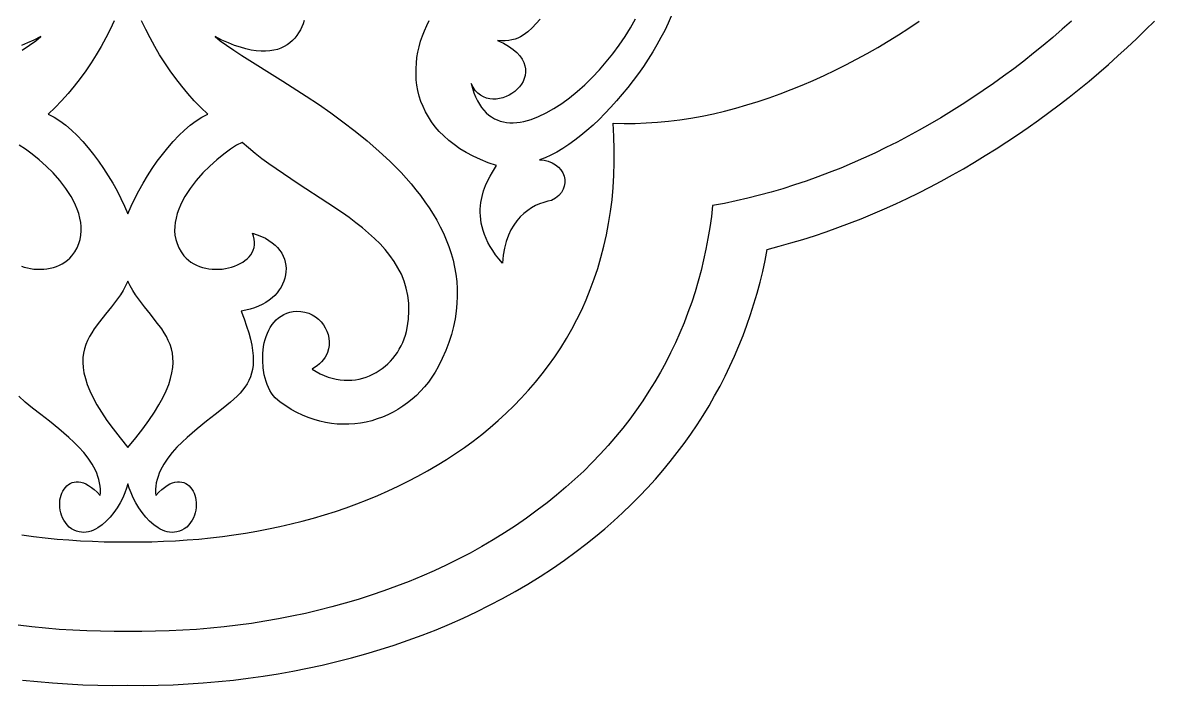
# Model space of a CAD drawing. Extents: x 1175 to 1336, y 620 to 642.
# Drawn here: x 1254.58 to 1267.32, y 619.83 to 627.3 of the extents above; entities that cross this region are included whole.
import ezdxf

# ---------------------------------------------------------------- set-up
doc = ezdxf.new("R2010")
doc.units = 0
doc.layers.add('LAYER_1', color=18, linetype='CONTINUOUS')

msp = doc.modelspace()

# ---------------------------------------------------------------- linework, layer by layer
at = {"layer": 'LAYER_1'}
for points in [[(1266.391, 627.314), (1266.286, 627.221), (1266.18, 627.129), (1266.072, 627.039), (1265.963, 626.95), (1265.852, 626.863), (1265.74, 626.777), (1265.626, 626.693), (1265.511, 626.611), (1265.395, 626.53), (1265.278, 626.451), (1265.159, 626.374), (1265.04, 626.298), (1264.919, 626.225), (1264.797, 626.153), (1264.675, 626.084), (1264.551, 626.016), (1264.427, 625.951), (1264.301, 625.888), (1264.175, 625.827), (1264.048, 625.768), (1263.921, 625.712), (1263.792, 625.658), (1263.663, 625.607), (1263.534, 625.557), (1263.404, 625.511), (1263.273, 625.467), (1263.142, 625.425), (1263.011, 625.387), (1262.879, 625.351), (1262.747, 625.318), (1262.615, 625.287), (1262.483, 625.26), (1262.35, 625.235), (1262.336, 625.111), (1262.318, 624.988), (1262.298, 624.865), (1262.275, 624.743), (1262.249, 624.622), (1262.22, 624.502), (1262.188, 624.383), (1262.153, 624.265), (1262.115, 624.148), (1262.073, 624.032), (1262.029, 623.916), (1261.982, 623.802), (1261.932, 623.689), (1261.878, 623.578), (1261.822, 623.467), (1261.763, 623.358), (1261.7, 623.25), (1261.634, 623.143), (1261.565, 623.037), (1261.493, 622.933), (1261.418, 622.83), (1261.339, 622.729), (1261.258, 622.629), (1261.173, 622.531), (1261.085, 622.434), (1260.993, 622.339), (1260.899, 622.245), (1260.801, 622.153), (1260.7, 622.062), (1260.595, 621.974), (1260.487, 621.887), (1260.376, 621.802), (1260.256, 621.714), (1260.133, 621.629), (1260.008, 621.548), (1259.881, 621.469), (1259.751, 621.393), (1259.62, 621.321), (1259.487, 621.251), (1259.352, 621.184), (1259.215, 621.12), (1259.076, 621.059), (1258.936, 621.001), (1258.794, 620.946), (1258.651, 620.894), (1258.506, 620.845), (1258.361, 620.799), (1258.214, 620.755), (1258.066, 620.714), (1257.917, 620.676), (1257.767, 620.641), (1257.616, 620.609), (1257.464, 620.58), (1257.312, 620.553), (1257.159, 620.529), (1257.005, 620.508), (1256.852, 620.49), (1256.697, 620.474), (1256.543, 620.461), (1256.388, 620.451), (1256.234, 620.443), (1256.079, 620.439), (1255.924, 620.436), (1255.77, 620.437), (1255.615, 620.436), (1255.461, 620.439), (1255.306, 620.443), (1255.151, 620.451), (1254.996, 620.461), (1254.842, 620.474), (1254.688, 620.49), (1254.534, 620.508)], [(1257.754, 627.32), (1257.741, 627.283), (1257.727, 627.248), (1257.71, 627.214), (1257.691, 627.181), (1257.67, 627.15), (1257.647, 627.121), (1257.621, 627.093), (1257.592, 627.069), (1257.561, 627.046), (1257.527, 627.026), (1257.491, 627.009), (1257.452, 626.995), (1257.41, 626.985), (1257.366, 626.977), (1257.318, 626.974), (1257.268, 626.974), (1257.214, 626.978), (1257.158, 626.987), (1257.098, 627), (1257.035, 627.018), (1256.969, 627.04), (1256.9, 627.068), (1256.827, 627.1), (1256.751, 627.139), (1256.808, 627.092), (1256.878, 627.041), (1256.96, 626.985), (1257.053, 626.925), (1257.512, 626.638), (1257.777, 626.468), (1257.913, 626.376), (1258.052, 626.279), (1258.19, 626.178), (1258.327, 626.073), (1258.462, 625.963), (1258.594, 625.849), (1258.721, 625.73), (1258.843, 625.606), (1258.901, 625.543), (1258.957, 625.479), (1259.011, 625.413), (1259.063, 625.347), (1259.113, 625.279), (1259.16, 625.21), (1259.205, 625.14), (1259.246, 625.069), (1259.285, 624.997), (1259.321, 624.924), (1259.353, 624.849), (1259.382, 624.774), (1259.407, 624.697), (1259.429, 624.62), (1259.447, 624.541), (1259.461, 624.461), (1259.471, 624.381), (1259.476, 624.299), (1259.477, 624.216), (1259.473, 624.131), (1259.465, 624.046), (1259.452, 623.96), (1259.433, 623.873), (1259.41, 623.784), (1259.381, 623.694), (1259.347, 623.604), (1259.307, 623.512), (1259.261, 623.419), (1259.227, 623.359), (1259.19, 623.301), (1259.151, 623.246), (1259.109, 623.193), (1259.064, 623.144), (1259.017, 623.097), (1258.968, 623.053), (1258.917, 623.012), (1258.864, 622.974), (1258.809, 622.939), (1258.753, 622.907), (1258.695, 622.878), (1258.635, 622.853), (1258.575, 622.831), (1258.513, 622.812), (1258.45, 622.797), (1258.386, 622.785), (1258.322, 622.777), (1258.257, 622.773), (1258.192, 622.772), (1258.126, 622.774), (1258.061, 622.781), (1257.995, 622.792), (1257.929, 622.806), (1257.864, 622.824), (1257.799, 622.847), (1257.734, 622.873), (1257.67, 622.904), (1257.607, 622.939), (1257.545, 622.978), (1257.484, 623.021), (1257.425, 623.069), (1257.404, 623.095), (1257.385, 623.123), (1257.367, 623.153), (1257.351, 623.185), (1257.337, 623.219), (1257.324, 623.254), (1257.304, 623.329), (1257.291, 623.407), (1257.286, 623.488), (1257.287, 623.569), (1257.297, 623.648), (1257.304, 623.687), (1257.314, 623.725), (1257.325, 623.762), (1257.339, 623.797), (1257.354, 623.831), (1257.372, 623.863), (1257.392, 623.894), (1257.414, 623.922), (1257.438, 623.947), (1257.464, 623.97), (1257.493, 623.991), (1257.524, 624.008), (1257.557, 624.022), (1257.592, 624.033), (1257.63, 624.04), (1257.67, 624.044), (1257.717, 624.042), (1257.761, 624.035), (1257.804, 624.022), (1257.843, 624.004), (1257.88, 623.982), (1257.913, 623.956), (1257.943, 623.926), (1257.969, 623.893), (1257.991, 623.858), (1258.009, 623.82), (1258.022, 623.782), (1258.031, 623.742), (1258.035, 623.701), (1258.033, 623.66), (1258.027, 623.62), (1258.014, 623.581), (1258.003, 623.555), (1257.988, 623.528), (1257.969, 623.501), (1257.948, 623.476), (1257.925, 623.452), (1257.899, 623.429), (1257.871, 623.41), (1257.842, 623.393), (1257.888, 623.365), (1257.933, 623.341), (1257.978, 623.321), (1258.024, 623.303), (1258.069, 623.29), (1258.114, 623.279), (1258.158, 623.272), (1258.202, 623.268), (1258.245, 623.267), (1258.288, 623.268), (1258.33, 623.273), (1258.372, 623.28), (1258.412, 623.29), (1258.452, 623.302), (1258.49, 623.317), (1258.527, 623.335), (1258.564, 623.354), (1258.599, 623.376), (1258.632, 623.4), (1258.665, 623.425), (1258.695, 623.453), (1258.725, 623.483), (1258.752, 623.514), (1258.778, 623.547), (1258.802, 623.581), (1258.824, 623.617), (1258.844, 623.655), (1258.863, 623.693), (1258.879, 623.733), (1258.892, 623.774), (1258.904, 623.815), (1258.913, 623.858), (1258.927, 623.955), (1258.932, 624.048), (1258.93, 624.137), (1258.92, 624.223), (1258.902, 624.305), (1258.878, 624.385), (1258.847, 624.461), (1258.809, 624.534), (1258.767, 624.605), (1258.718, 624.673), (1258.665, 624.739), (1258.607, 624.803), (1258.545, 624.865), (1258.479, 624.926), (1258.409, 624.985), (1258.336, 625.042), (1258.261, 625.099), (1258.183, 625.155), (1258.021, 625.264), (1257.687, 625.481), (1257.52, 625.591), (1257.357, 625.705), (1257.278, 625.763), (1257.201, 625.823), (1257.127, 625.884), (1257.056, 625.947), (1256.993, 625.914), (1256.922, 625.869), (1256.847, 625.815), (1256.769, 625.751), (1256.69, 625.68), (1256.612, 625.602), (1256.538, 625.518), (1256.504, 625.474), (1256.471, 625.429), (1256.439, 625.383), (1256.411, 625.336), (1256.384, 625.289), (1256.361, 625.241), (1256.341, 625.193), (1256.324, 625.144), (1256.311, 625.095), (1256.301, 625.046), (1256.296, 624.998), (1256.295, 624.949), (1256.299, 624.901), (1256.309, 624.853), (1256.323, 624.806), (1256.343, 624.76), (1256.369, 624.714), (1256.4, 624.67), (1256.424, 624.643), (1256.451, 624.619), (1256.479, 624.597), (1256.51, 624.578), (1256.542, 624.562), (1256.575, 624.548), (1256.61, 624.537), (1256.645, 624.529), (1256.681, 624.522), (1256.718, 624.518), (1256.755, 624.517), (1256.792, 624.517), (1256.829, 624.52), (1256.866, 624.525), (1256.901, 624.532), (1256.936, 624.541), (1256.97, 624.553), (1257.002, 624.566), (1257.032, 624.581), (1257.061, 624.597), (1257.087, 624.616), (1257.112, 624.636), (1257.133, 624.658), (1257.152, 624.682), (1257.168, 624.707), (1257.18, 624.734), (1257.189, 624.762), (1257.194, 624.792), (1257.195, 624.823), (1257.192, 624.855), (1257.184, 624.889), (1257.172, 624.923), (1257.224, 624.907), (1257.273, 624.888), (1257.317, 624.867), (1257.357, 624.843), (1257.394, 624.817), (1257.426, 624.79), (1257.454, 624.761), (1257.479, 624.73), (1257.5, 624.698), (1257.517, 624.665), (1257.531, 624.631), (1257.54, 624.596), (1257.547, 624.561), (1257.549, 624.526), (1257.548, 624.49), (1257.544, 624.454), (1257.536, 624.419), (1257.525, 624.384), (1257.511, 624.35), (1257.493, 624.316), (1257.472, 624.284), (1257.448, 624.252), (1257.421, 624.223), (1257.391, 624.194), (1257.358, 624.168), (1257.321, 624.143), (1257.282, 624.121), (1257.24, 624.1), (1257.195, 624.083), (1257.147, 624.068), (1257.096, 624.056), (1257.043, 624.047), (1257.076, 623.959), (1257.105, 623.878), (1257.129, 623.801), (1257.148, 623.73), (1257.163, 623.663), (1257.173, 623.601), (1257.179, 623.543), (1257.18, 623.489), (1257.178, 623.438), (1257.172, 623.39), (1257.162, 623.346), (1257.148, 623.304), (1257.131, 623.264), (1257.111, 623.226), (1257.087, 623.19), (1257.06, 623.155), (1257.031, 623.121), (1256.998, 623.087), (1256.925, 623.021), (1256.843, 622.954), (1256.751, 622.883), (1256.653, 622.806), (1256.547, 622.721), (1256.436, 622.624), (1256.379, 622.57), (1256.321, 622.513), (1256.266, 622.453), (1256.217, 622.39), (1256.173, 622.323), (1256.136, 622.254), (1256.121, 622.219), (1256.108, 622.184), (1256.097, 622.148), (1256.089, 622.112), (1256.084, 622.076), (1256.081, 622.04), (1256.081, 622.004), (1256.084, 621.968), (1256.117, 622.005), (1256.15, 622.035), (1256.181, 622.061), (1256.212, 622.082), (1256.242, 622.099), (1256.271, 622.111), (1256.299, 622.119), (1256.326, 622.123), (1256.351, 622.123), (1256.375, 622.12), (1256.398, 622.114), (1256.42, 622.104), (1256.439, 622.092), (1256.458, 622.077), (1256.474, 622.06), (1256.489, 622.041), (1256.502, 622.019), (1256.514, 621.996), (1256.523, 621.971), (1256.53, 621.946), (1256.535, 621.919), (1256.538, 621.891), (1256.539, 621.862), (1256.537, 621.833), (1256.533, 621.804), (1256.526, 621.775), (1256.517, 621.746), (1256.506, 621.718), (1256.491, 621.69), (1256.474, 621.664), (1256.454, 621.638), (1256.431, 621.614), (1256.403, 621.595), (1256.376, 621.579), (1256.348, 621.568), (1256.321, 621.56), (1256.293, 621.555), (1256.266, 621.554), (1256.239, 621.555), (1256.212, 621.56), (1256.186, 621.567), (1256.16, 621.577), (1256.134, 621.589), (1256.109, 621.603), (1256.06, 621.637), (1256.013, 621.679), (1255.969, 621.726), (1255.928, 621.777), (1255.891, 621.831), (1255.857, 621.887), (1255.828, 621.943), (1255.804, 621.998), (1255.784, 622.05), (1255.77, 622.099), (1255.755, 622.05), (1255.736, 621.998), (1255.711, 621.943), (1255.682, 621.887), (1255.649, 621.831), (1255.611, 621.777), (1255.57, 621.726), (1255.526, 621.679), (1255.48, 621.637), (1255.431, 621.603), (1255.405, 621.589), (1255.38, 621.577), (1255.354, 621.567), (1255.327, 621.56), (1255.3, 621.555), (1255.273, 621.554), (1255.246, 621.555), (1255.219, 621.56), (1255.191, 621.568), (1255.164, 621.579), (1255.136, 621.595), (1255.109, 621.614), (1255.086, 621.638), (1255.066, 621.664), (1255.048, 621.69), (1255.034, 621.718), (1255.022, 621.746), (1255.013, 621.775), (1255.007, 621.804), (1255.002, 621.833), (1255.001, 621.862), (1255.001, 621.891), (1255.004, 621.919), (1255.009, 621.946), (1255.017, 621.971), (1255.026, 621.996), (1255.037, 622.019), (1255.05, 622.041), (1255.065, 622.06), (1255.082, 622.077), (1255.1, 622.092), (1255.12, 622.104), (1255.141, 622.114), (1255.164, 622.12), (1255.188, 622.123), (1255.214, 622.123), (1255.241, 622.119), (1255.268, 622.111), (1255.297, 622.099), (1255.327, 622.082), (1255.358, 622.061), (1255.39, 622.035), (1255.422, 622.005), (1255.456, 621.968), (1255.459, 622.004), (1255.459, 622.04), (1255.456, 622.076), (1255.45, 622.112), (1255.442, 622.148), (1255.431, 622.184), (1255.418, 622.219), (1255.403, 622.254), (1255.367, 622.323), (1255.323, 622.39), (1255.273, 622.453), (1255.218, 622.513), (1255.16, 622.57), (1255.103, 622.624), (1254.992, 622.721), (1254.887, 622.806), (1254.788, 622.883), (1254.697, 622.954), (1254.614, 623.021), (1254.541, 623.087)], [(1254.577, 621.525), (1254.708, 621.507), (1254.839, 621.492), (1254.971, 621.478), (1255.104, 621.468), (1255.237, 621.459), (1255.37, 621.453), (1255.503, 621.449), (1255.636, 621.447), (1255.77, 621.448), (1255.903, 621.447), (1256.037, 621.449), (1256.17, 621.453), (1256.303, 621.459), (1256.436, 621.468), (1256.568, 621.478), (1256.7, 621.492), (1256.832, 621.507), (1256.963, 621.525), (1257.093, 621.545), (1257.222, 621.568), (1257.351, 621.592), (1257.479, 621.62), (1257.606, 621.649), (1257.732, 621.681), (1257.857, 621.715), (1257.981, 621.752), (1258.104, 621.79), (1258.225, 621.832), (1258.345, 621.875), (1258.464, 621.921), (1258.581, 621.97), (1258.697, 622.02), (1258.811, 622.073), (1258.923, 622.129), (1259.034, 622.186), (1259.142, 622.247), (1259.249, 622.309), (1259.354, 622.374), (1259.457, 622.441), (1259.558, 622.511), (1259.656, 622.583), (1259.752, 622.657), (1259.846, 622.734), (1259.938, 622.813), (1260.027, 622.895), (1260.113, 622.979), (1260.197, 623.065), (1260.278, 623.154), (1260.357, 623.245), (1260.432, 623.339), (1260.505, 623.435), (1260.575, 623.533), (1260.642, 623.634), (1260.705, 623.738), (1260.766, 623.843), (1260.823, 623.951), (1260.877, 624.062), (1260.927, 624.175), (1260.974, 624.29), (1261.018, 624.408), (1261.058, 624.528), (1261.094, 624.651), (1261.127, 624.776), (1261.155, 624.904), (1261.18, 625.034), (1261.201, 625.167), (1261.218, 625.301), (1261.231, 625.439), (1261.239, 625.579), (1261.244, 625.721), (1261.244, 625.866), (1261.239, 626.013), (1261.23, 626.163), (1261.355, 626.16), (1261.479, 626.161), (1261.604, 626.166), (1261.729, 626.174), (1261.855, 626.186), (1261.981, 626.202), (1262.107, 626.221), (1262.233, 626.244), (1262.359, 626.27), (1262.485, 626.299), (1262.61, 626.332), (1262.736, 626.368), (1262.862, 626.406), (1262.987, 626.448), (1263.112, 626.493), (1263.236, 626.541), (1263.36, 626.591), (1263.483, 626.644), (1263.606, 626.7), (1263.728, 626.759), (1263.85, 626.82), (1263.971, 626.883), (1264.09, 626.949), (1264.209, 627.017), (1264.327, 627.087), (1264.444, 627.16), (1264.56, 627.234), (1264.675, 627.311)], [(1254.584, 619.89), (1254.753, 619.873), (1254.922, 619.858), (1255.091, 619.847), (1255.261, 619.838), (1255.431, 619.833), (1255.6, 619.83), (1255.77, 619.831), (1255.939, 619.83), (1256.109, 619.833), (1256.279, 619.838), (1256.448, 619.847), (1256.618, 619.858), (1256.787, 619.873), (1256.956, 619.89), (1257.124, 619.911), (1257.292, 619.934), (1257.46, 619.961), (1257.626, 619.99), (1257.792, 620.023), (1257.957, 620.059), (1258.121, 620.098), (1258.285, 620.14), (1258.447, 620.185), (1258.607, 620.233), (1258.767, 620.284), (1258.925, 620.339), (1259.082, 620.396), (1259.237, 620.457), (1259.39, 620.521), (1259.542, 620.588), (1259.692, 620.659), (1259.84, 620.732), (1259.986, 620.809), (1260.129, 620.889), (1260.271, 620.972), (1260.41, 621.058), (1260.548, 621.148), (1260.682, 621.241), (1260.814, 621.337), (1260.924, 621.421), (1261.032, 621.507), (1261.136, 621.595), (1261.238, 621.684), (1261.337, 621.775), (1261.433, 621.867), (1261.527, 621.961), (1261.618, 622.056), (1261.706, 622.153), (1261.791, 622.252), (1261.873, 622.352), (1261.953, 622.453), (1262.03, 622.556), (1262.104, 622.66), (1262.176, 622.765), (1262.244, 622.872), (1262.31, 622.98), (1262.373, 623.09), (1262.434, 623.2), (1262.491, 623.312), (1262.546, 623.425), (1262.598, 623.54), (1262.647, 623.655), (1262.694, 623.772), (1262.737, 623.889), (1262.778, 624.008), (1262.816, 624.128), (1262.852, 624.249), (1262.884, 624.371), (1262.914, 624.494), (1262.941, 624.617), (1262.966, 624.742), (1263.099, 624.777), (1263.232, 624.814), (1263.365, 624.853), (1263.497, 624.895), (1263.629, 624.94), (1263.761, 624.987), (1263.893, 625.036), (1264.024, 625.087), (1264.154, 625.141), (1264.284, 625.198), (1264.413, 625.256), (1264.542, 625.316), (1264.67, 625.379), (1264.797, 625.444), (1264.923, 625.511), (1265.049, 625.58), (1265.174, 625.65), (1265.297, 625.723), (1265.42, 625.798), (1265.542, 625.874), (1265.663, 625.952), (1265.783, 626.032), (1265.902, 626.114), (1266.019, 626.197), (1266.135, 626.283), (1266.25, 626.369), (1266.364, 626.457), (1266.477, 626.547), (1266.588, 626.638), (1266.697, 626.731), (1266.805, 626.825), (1266.912, 626.92), (1267.017, 627.017), (1267.121, 627.115), (1267.222, 627.214), (1267.323, 627.314)], [(1255.616, 627.317), (1255.57, 627.219), (1255.521, 627.123), (1255.468, 627.027), (1255.413, 626.934), (1255.355, 626.842), (1255.294, 626.753), (1255.231, 626.665), (1255.164, 626.58), (1255.095, 626.497), (1255.023, 626.416), (1254.949, 626.339), (1254.872, 626.264), (1254.938, 626.23), (1255.004, 626.188), (1255.069, 626.14), (1255.134, 626.085), (1255.198, 626.024), (1255.261, 625.958), (1255.322, 625.887), (1255.382, 625.812), (1255.439, 625.734), (1255.495, 625.654), (1255.548, 625.57), (1255.599, 625.486), (1255.647, 625.4), (1255.691, 625.314), (1255.732, 625.227), (1255.77, 625.142), (1255.807, 625.227), (1255.848, 625.314), (1255.893, 625.4), (1255.94, 625.486), (1255.991, 625.57), (1256.044, 625.654), (1256.1, 625.734), (1256.158, 625.812), (1256.218, 625.887), (1256.279, 625.958), (1256.342, 626.024), (1256.406, 626.085), (1256.47, 626.14), (1256.536, 626.188), (1256.602, 626.23), (1256.668, 626.264), (1256.591, 626.339), (1256.516, 626.416), (1256.444, 626.497), (1256.375, 626.58), (1256.309, 626.665), (1256.245, 626.753), (1256.184, 626.842), (1256.126, 626.934), (1256.071, 627.027), (1256.019, 627.123), (1255.97, 627.219), (1255.923, 627.317)], [(1261.885, 627.367), (1261.85, 627.288), (1261.811, 627.208), (1261.769, 627.127), (1261.724, 627.046), (1261.676, 626.965), (1261.625, 626.884), (1261.571, 626.803), (1261.515, 626.723), (1261.457, 626.644), (1261.396, 626.566), (1261.334, 626.489), (1261.27, 626.415), (1261.205, 626.343), (1261.139, 626.273), (1261.072, 626.206), (1261.005, 626.142), (1260.936, 626.081), (1260.868, 626.024), (1260.799, 625.971), (1260.731, 625.922), (1260.663, 625.877), (1260.596, 625.838), (1260.529, 625.803), (1260.464, 625.774), (1260.4, 625.751), (1260.453, 625.747), (1260.501, 625.735), (1260.545, 625.718), (1260.583, 625.695), (1260.615, 625.668), (1260.642, 625.637), (1260.663, 625.604), (1260.678, 625.568), (1260.686, 625.53), (1260.687, 625.492), (1260.681, 625.454), (1260.668, 625.418), (1260.648, 625.382), (1260.619, 625.35), (1260.583, 625.32), (1260.538, 625.294), (1260.494, 625.284), (1260.449, 625.271), (1260.403, 625.254), (1260.358, 625.234), (1260.313, 625.209), (1260.269, 625.18), (1260.226, 625.147), (1260.186, 625.109), (1260.147, 625.065), (1260.112, 625.016), (1260.08, 624.961), (1260.052, 624.9), (1260.028, 624.832), (1260.008, 624.757), (1259.994, 624.675), (1259.986, 624.585), (1259.945, 624.634), (1259.908, 624.681), (1259.876, 624.728), (1259.847, 624.775), (1259.822, 624.82), (1259.801, 624.865), (1259.783, 624.909), (1259.768, 624.953), (1259.756, 624.995), (1259.747, 625.037), (1259.74, 625.078), (1259.736, 625.118), (1259.734, 625.157), (1259.735, 625.195), (1259.741, 625.268), (1259.755, 625.337), (1259.773, 625.401), (1259.795, 625.461), (1259.82, 625.516), (1259.846, 625.566), (1259.872, 625.611), (1259.918, 625.685), (1259.824, 625.718), (1259.737, 625.753), (1259.655, 625.792), (1259.578, 625.833), (1259.507, 625.876), (1259.441, 625.922), (1259.381, 625.969), (1259.325, 626.019), (1259.274, 626.07), (1259.228, 626.123), (1259.187, 626.178), (1259.151, 626.234), (1259.119, 626.291), (1259.091, 626.35), (1259.068, 626.409), (1259.049, 626.469), (1259.034, 626.53), (1259.022, 626.592), (1259.015, 626.653), (1259.012, 626.716), (1259.012, 626.778), (1259.016, 626.84), (1259.023, 626.902), (1259.034, 626.964), (1259.047, 627.025), (1259.064, 627.086), (1259.084, 627.146), (1259.107, 627.205), (1259.132, 627.263), (1259.161, 627.32)], [(1260.408, 627.336), (1260.318, 627.237), (1260.27, 627.192), (1260.244, 627.172), (1260.218, 627.153), (1260.189, 627.137), (1260.159, 627.122), (1260.127, 627.11), (1260.092, 627.101), (1260.055, 627.094), (1260.016, 627.091), (1259.973, 627.091), (1259.928, 627.095), (1259.995, 627.063), (1260.054, 627.03), (1260.104, 626.995), (1260.146, 626.959), (1260.18, 626.922), (1260.206, 626.885), (1260.225, 626.848), (1260.238, 626.811), (1260.244, 626.774), (1260.245, 626.737), (1260.241, 626.702), (1260.231, 626.667), (1260.217, 626.634), (1260.198, 626.603), (1260.176, 626.573), (1260.151, 626.546), (1260.123, 626.52), (1260.092, 626.498), (1260.059, 626.479), (1260.025, 626.462), (1259.989, 626.449), (1259.952, 626.44), (1259.915, 626.435), (1259.878, 626.434), (1259.842, 626.438), (1259.806, 626.446), (1259.771, 626.46), (1259.738, 626.478), (1259.708, 626.503), (1259.679, 626.533), (1259.654, 626.569), (1259.632, 626.611), (1259.647, 626.556), (1259.664, 626.506), (1259.683, 626.459), (1259.704, 626.415), (1259.726, 626.376), (1259.75, 626.34), (1259.776, 626.308), (1259.803, 626.28), (1259.832, 626.254), (1259.862, 626.233), (1259.894, 626.214), (1259.926, 626.199), (1259.96, 626.187), (1259.995, 626.178), (1260.031, 626.172), (1260.068, 626.168), (1260.106, 626.168), (1260.145, 626.171), (1260.185, 626.176), (1260.225, 626.183), (1260.266, 626.194), (1260.308, 626.206), (1260.392, 626.239), (1260.478, 626.28), (1260.565, 626.329), (1260.652, 626.386), (1260.739, 626.45), (1260.826, 626.52), (1260.911, 626.597), (1260.995, 626.678), (1261.076, 626.763), (1261.154, 626.853), (1261.229, 626.946), (1261.3, 627.041), (1261.367, 627.139), (1261.428, 627.238), (1261.484, 627.337)], [(1254.58, 626.985), (1254.662, 627.041), (1254.732, 627.092), (1254.789, 627.139), (1254.712, 627.1), (1254.64, 627.068), (1254.57, 627.04)], [(1254.57, 624.553), (1254.603, 624.541), (1254.638, 624.532), (1254.674, 624.525), (1254.71, 624.52), (1254.747, 624.517), (1254.784, 624.517), (1254.821, 624.518), (1254.858, 624.522), (1254.894, 624.529), (1254.93, 624.537), (1254.965, 624.548), (1254.998, 624.562), (1255.03, 624.578), (1255.06, 624.597), (1255.089, 624.619), (1255.115, 624.643), (1255.139, 624.67), (1255.171, 624.714), (1255.197, 624.76), (1255.217, 624.806), (1255.231, 624.853), (1255.24, 624.901), (1255.244, 624.949), (1255.243, 624.998), (1255.238, 625.046), (1255.229, 625.095), (1255.216, 625.144), (1255.199, 625.193), (1255.178, 625.241), (1255.155, 625.289), (1255.129, 625.336), (1255.1, 625.383), (1255.069, 625.429), (1255.036, 625.474), (1255.001, 625.518), (1254.927, 625.602), (1254.85, 625.68), (1254.771, 625.751), (1254.693, 625.815), (1254.617, 625.869), (1254.547, 625.914)]]:
    msp.add_lwpolyline(points, dxfattribs=at)
msp.add_lwpolyline([(1255.77, 624.383), (1255.743, 624.33), (1255.715, 624.279), (1255.684, 624.23), (1255.652, 624.183), (1255.585, 624.094), (1255.517, 624.01), (1255.451, 623.927), (1255.39, 623.845), (1255.362, 623.803), (1255.337, 623.76), (1255.315, 623.716), (1255.296, 623.67), (1255.281, 623.623), (1255.27, 623.574), (1255.263, 623.522), (1255.261, 623.468), (1255.265, 623.411), (1255.274, 623.35), (1255.29, 623.286), (1255.312, 623.219), (1255.341, 623.147), (1255.377, 623.071), (1255.421, 622.991), (1255.473, 622.906), (1255.533, 622.815), (1255.603, 622.719), (1255.681, 622.617), (1255.77, 622.509), (1255.858, 622.617), (1255.937, 622.719), (1256.006, 622.815), (1256.067, 622.906), (1256.119, 622.991), (1256.163, 623.071), (1256.199, 623.147), (1256.228, 623.219), (1256.25, 623.286), (1256.265, 623.35), (1256.274, 623.411), (1256.278, 623.468), (1256.276, 623.522), (1256.27, 623.574), (1256.259, 623.623), (1256.243, 623.67), (1256.224, 623.716), (1256.202, 623.76), (1256.177, 623.803), (1256.15, 623.845), (1256.089, 623.927), (1256.022, 624.01), (1255.954, 624.094), (1255.887, 624.183), (1255.855, 624.23), (1255.825, 624.279), (1255.796, 624.33)], close=True, dxfattribs=at)

doc.saveas('drawing.dxf')
